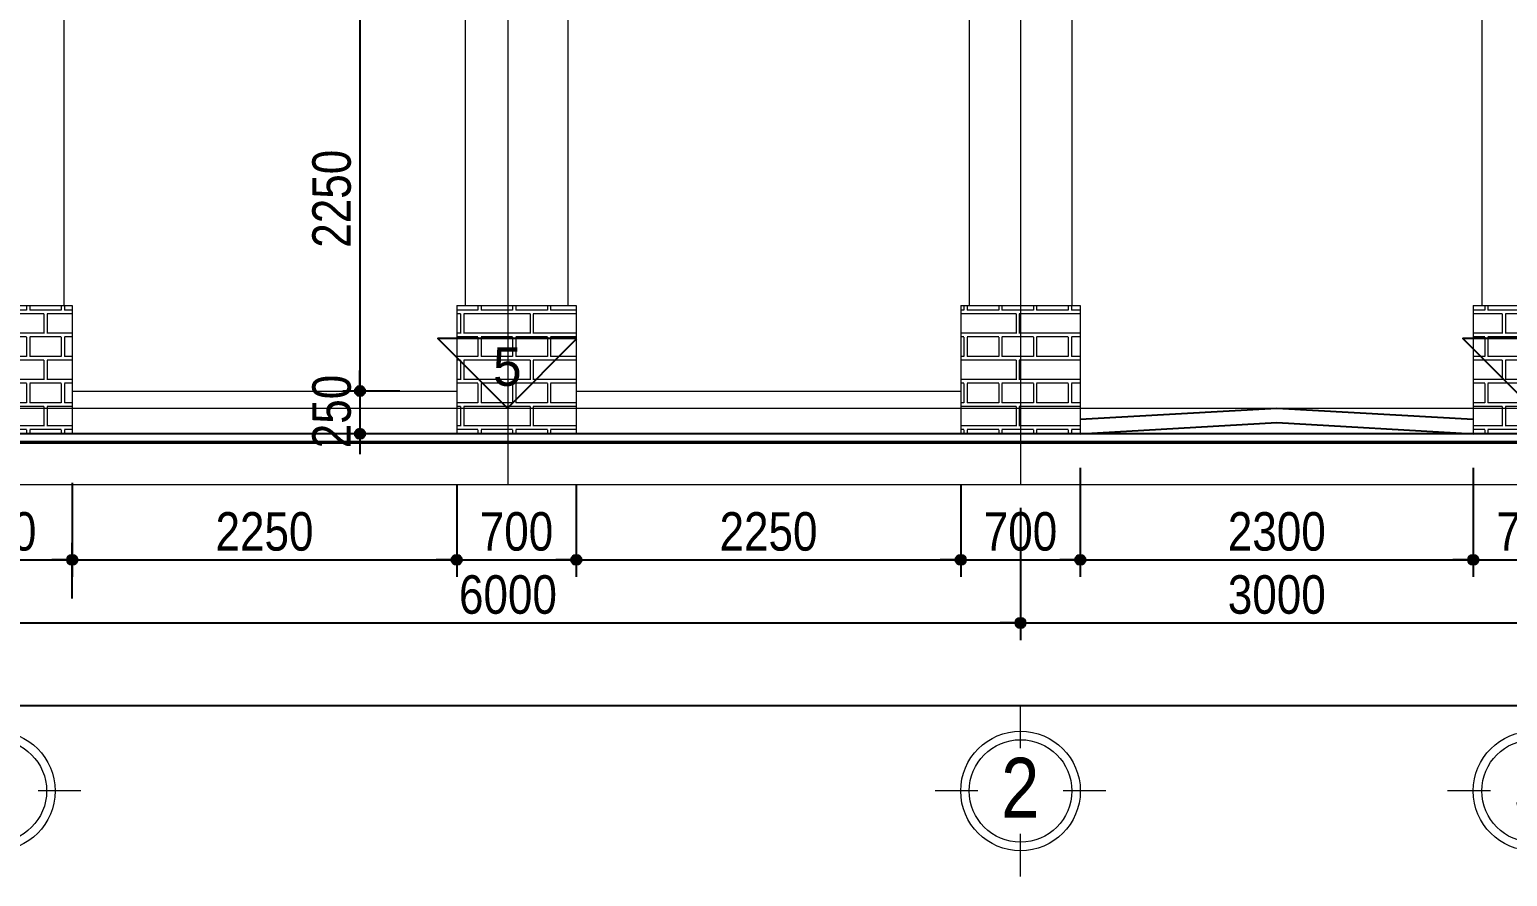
# Model space of a CAD drawing. Header units: millimetres. Extents: x 2605 to 44181, y 1776 to 19155.
# Drawn here: x 7466 to 16116, y 1776 to 6731 of the extents above; entities that cross this region are included whole.
import ezdxf
from ezdxf.enums import TextEntityAlignment as Align

# ---------------------------------------------------------------- set-up
doc = ezdxf.new("R2010")
doc.units = ezdxf.units.MM
doc.linetypes.add('ACAD_ISO10W100', pattern=[18, 12, -3, 0, -3])
for name, color, linetype in [('DIM', 1, 'Continuous'), ('HATCH', 8, 'Continuous'), ('TAGS', 60, 'Continuous'), ('TUONG', 131, 'Continuous')]:
    doc.layers.add(name, color=color, linetype=linetype)
for name, color, linetype, lineweight in [('HACHT', 8, 'Continuous', 5), ('NET-THAY', 2, 'Continuous', 13), ('TEN TRUC', 3, 'Continuous', 18), ('TRUC', 24, 'Continuous', 0)]:
    doc.layers.add(name, color=color, linetype=linetype, lineweight=lineweight)
doc.styles.add('AVO', font='')
doc.styles.add('HEL-CONDENSE', font='')
doc.styles.add('VNI-HELVE-CONDENSEN', font='')
doc.styles.get('AVO').set_extended_font_data('VNI-Avo')
doc.styles.get('HEL-CONDENSE').set_extended_font_data('VNI-Helve-Condense')
doc.styles.get('VNI-HELVE-CONDENSEN').set_extended_font_data('VNI-Helve-Condense')
doc.dimstyles.new('D100', dxfattribs={"dimtxt": 225, "dimasz": 1.2, "dimexe": 100, "dimexo": 0, "dimgap": 50, "dimtad": 1, "dimdec": 0, "dimzin": 13, "dimdsep": 46, "dimtxsty": 'HEL-CONDENSE', "dimblk": 'D50', "dimcen": 0, "dimclrd": 1, "dimclre": 1, "dimclrt": 7, "dimadec": 0, "dimazin": 0, "dimtfac": 1, "dimtdec": 0, "dimtmove": 0, "dimatfit": 3, "dimldrblk": 'D50', "dimfxl": 1, "dimtolj": 1, "dimtzin": 13, "dimarcsym": 0})
pattern_1 = [(180, (-1291711, -283784.1), (-3e-14, -270.968), [387.35, -19.05]), (180, (-1291711, -283898.4), (-3e-14, -270.968), [387.35, -19.05]), (180, (-1291812.6, -283919.58), (-3e-14, -270.968), [184.15, -19.05]), (180, (-1291812.6, -284033.88), (-3e-14, -270.968), [184.15, -19.05]), (270, (-1291711, -283784.1), (406.4, -7e-14), [114.3, -156.6672]), (270, (-1291691.95, -283784.1), (406.4, -7e-14), [114.3, -156.6672]), (270, (-1291812.6, -283919.58), (203.2, -4e-14), [114.3, -156.6672]), (270, (-1291793.55, -283919.58), (203.2, -4e-14), [114.3, -156.6672])]

# ---------------------------------------------------------------- blocks, each defined once
blk = doc.blocks.new('D50')
at = {"layer": 'DIM'}
blk.add_hatch(color=256, dxfattribs=at).paths.add_polyline_path([(25, 0, 1), (-25, 0, 1)])
blk.add_line((25, 0), (100, 0), dxfattribs=at)
blk.add_circle((0, 0), 25, dxfattribs=at)
blk = doc.blocks.new('*D220')
at = {"layer": 'DEFPOINTS', "color": 0, "transparency": 16777216}
for p in [(7265.7, 3932.4), (13265.7, 3932.4), (13265.7, 3258.9)]:
    blk.add_point(p, dxfattribs=at)
at = {"layer": 'DIM', "color": 1, "lineweight": -2, "transparency": 16777216}
for p, q in [((7265.7, 3932.4), (7265.7, 3158.9)), ((13265.7, 3932.4), (13265.7, 3158.9)), ((7266.9, 3258.9), (13264.5, 3258.9))]:
    blk.add_line(p, q, dxfattribs=at)
at = {"layer": 'DIM', "color": 1, "lineweight": -2, "transparency": 16777216, "xscale": 1.199999999999999, "yscale": 1.199999999999999, "zscale": 1.199999999999999, "rotation": 180}
blk.add_blockref('D50', (7265.7, 3258.9), dxfattribs=at)
at = {"layer": 'DIM', "color": 1, "lineweight": -2, "transparency": 16777216, "xscale": 1.199999999999999, "yscale": 1.199999999999999, "zscale": 1.199999999999999}
blk.add_blockref('D50', (13265.7, 3258.9), dxfattribs=at)
at = {"layer": 'DIM', "color": 7, "transparency": 16777216, "insert": (10265.7, 3423.8), "char_height": 225, "attachment_point": 5, "style": 'HEL-CONDENSE'}
blk.add_mtext('\\A1;6000', dxfattribs=at)
blk = doc.blocks.new('*D221')
at = {"layer": 'DEFPOINTS', "color": 0, "transparency": 16777216}
for p in [(13265.7, 3932.4), (16265.7, 3932.4), (16265.7, 3258.9)]:
    blk.add_point(p, dxfattribs=at)
at = {"layer": 'DIM', "color": 1, "lineweight": -2, "transparency": 16777216}
for p, q in [((13265.7, 3932.4), (13265.7, 3158.9)), ((16265.7, 3932.4), (16265.7, 3158.9)), ((13266.9, 3258.9), (16264.5, 3258.9))]:
    blk.add_line(p, q, dxfattribs=at)
at = {"layer": 'DIM', "color": 1, "lineweight": -2, "transparency": 16777216, "xscale": 1.199999999999999, "yscale": 1.199999999999999, "zscale": 1.199999999999999, "rotation": 180}
blk.add_blockref('D50', (13265.7, 3258.9), dxfattribs=at)
at = {"layer": 'DIM', "color": 1, "lineweight": -2, "transparency": 16777216, "xscale": 1.199999999999999, "yscale": 1.199999999999999, "zscale": 1.199999999999999}
blk.add_blockref('D50', (16265.7, 3258.9), dxfattribs=at)
at = {"layer": 'DIM', "color": 7, "transparency": 16777216, "insert": (14765.7, 3423.8), "char_height": 225, "attachment_point": 5, "style": 'HEL-CONDENSE'}
blk.add_mtext('\\A1;3000', dxfattribs=at)
blk = doc.blocks.new('*D227')
at = {"layer": 'DEFPOINTS', "color": 0, "transparency": 16777216}
for p in [(7265.7, 3932.4), (40265.7, 3932.4), (40265.7, 2775.6)]:
    blk.add_point(p, dxfattribs=at)
at = {"layer": 'DIM', "color": 1, "lineweight": -2, "transparency": 16777216}
for p, q in [((7265.7, 3932.4), (7265.7, 2675.6)), ((40265.7, 3932.4), (40265.7, 2675.6)), ((7266.9, 2775.6), (40264.5, 2775.6))]:
    blk.add_line(p, q, dxfattribs=at)
at = {"layer": 'DIM', "color": 1, "lineweight": -2, "transparency": 16777216, "xscale": 1.199999999999999, "yscale": 1.199999999999999, "zscale": 1.199999999999999, "rotation": 180}
blk.add_blockref('D50', (7265.7, 2775.6), dxfattribs=at)
at = {"layer": 'DIM', "color": 1, "lineweight": -2, "transparency": 16777216, "xscale": 1.199999999999999, "yscale": 1.199999999999999, "zscale": 1.199999999999999}
blk.add_blockref('D50', (40265.7, 2775.6), dxfattribs=at)
at = {"layer": 'DIM', "color": 7, "transparency": 16777216, "insert": (23765.7, 2940.5), "char_height": 225, "attachment_point": 5, "style": 'HEL-CONDENSE'}
blk.add_mtext('\\A1;33000', dxfattribs=at)
blk = doc.blocks.new('A$C206177D3')
at = {"layer": 'TEN TRUC', "ltscale": 1000}
for p, q in [((-36.6, 240.1), (-36.6, 490.1)), ((-286.6, -9.9), (-536.6, -9.9)), ((463.4, -9.9), (213.4, -9.9)), ((-36.6, -509.9), (-36.6, -259.9))]:
    blk.add_line(p, q, dxfattribs=at)
blk.add_circle((-36.6, -9.9), 350, dxfattribs=at)
at = {"layer": 'TEN TRUC', "color": 254, "ltscale": 1000}
blk.add_circle((-36.6, -9.9), 300, dxfattribs=at)
blk = doc.blocks.new('*D294')
at = {"layer": 'DEFPOINTS', "color": 0, "linetype": 'Continuous', "transparency": 16777216}
for p in [(6865.7, 3946.5), (7715.7, 3628.1), (7715.7, 3402.3)]:
    blk.add_point(p, dxfattribs=at)
at = {"layer": 'DIM', "color": 1, "linetype": 'Continuous', "lineweight": -2, "transparency": 16777216}
for p, q in [((6865.7, 3946.5), (6865.7, 3528.1)), ((7715.7, 3402.3), (7715.7, 3728.1)), ((6866.9, 3628.1), (7714.5, 3628.1))]:
    blk.add_line(p, q, dxfattribs=at)
at = {"layer": 'DIM', "color": 1, "linetype": 'Continuous', "lineweight": -2, "transparency": 16777216, "xscale": 1.199999999999999, "yscale": 1.199999999999999, "zscale": 1.199999999999999, "rotation": 180}
blk.add_blockref('D50', (6865.7, 3628.1), dxfattribs=at)
at = {"layer": 'DIM', "color": 1, "linetype": 'Continuous', "lineweight": -2, "transparency": 16777216, "xscale": 1.199999999999999, "yscale": 1.199999999999999, "zscale": 1.199999999999999}
blk.add_blockref('D50', (7715.7, 3628.1), dxfattribs=at)
at = {"layer": 'DIM', "color": 7, "linetype": 'Continuous', "transparency": 16777216, "insert": (7290.7, 3793), "char_height": 225, "attachment_point": 5, "style": 'HEL-CONDENSE'}
blk.add_mtext('\\A1;850', dxfattribs=at)
blk = doc.blocks.new('*D295')
at = {"layer": 'DEFPOINTS', "color": 0, "linetype": 'Continuous', "transparency": 16777216}
for p in [(7715.7, 4078), (9965.7, 4066.1), (9965.7, 3628.1)]:
    blk.add_point(p, dxfattribs=at)
at = {"layer": 'DIM', "color": 1, "linetype": 'Continuous', "lineweight": -2, "transparency": 16777216}
for p, q in [((7715.7, 4078), (7715.7, 3528.1)), ((9965.7, 4066.1), (9965.7, 3528.1)), ((7716.9, 3628.1), (9964.5, 3628.1))]:
    blk.add_line(p, q, dxfattribs=at)
at = {"layer": 'DIM', "color": 1, "linetype": 'Continuous', "lineweight": -2, "transparency": 16777216, "xscale": 1.199999999999999, "yscale": 1.199999999999999, "zscale": 1.199999999999999, "rotation": 180}
blk.add_blockref('D50', (7715.7, 3628.1), dxfattribs=at)
at = {"layer": 'DIM', "color": 1, "linetype": 'Continuous', "lineweight": -2, "transparency": 16777216, "xscale": 1.199999999999999, "yscale": 1.199999999999999, "zscale": 1.199999999999999}
blk.add_blockref('D50', (9965.7, 3628.1), dxfattribs=at)
at = {"layer": 'DIM', "color": 7, "linetype": 'Continuous', "transparency": 16777216, "insert": (8840.7, 3793), "char_height": 225, "attachment_point": 5, "style": 'HEL-CONDENSE'}
blk.add_mtext('\\A1;2250', dxfattribs=at)
blk = doc.blocks.new('*D296')
at = {"layer": 'DEFPOINTS', "color": 0, "linetype": 'Continuous', "transparency": 16777216}
for p in [(9965.7, 4066.1), (10665.7, 4066.1), (10665.7, 3628.1)]:
    blk.add_point(p, dxfattribs=at)
at = {"layer": 'DIM', "color": 1, "linetype": 'Continuous', "lineweight": -2, "transparency": 16777216}
for p, q in [((9965.7, 4066.1), (9965.7, 3528.1)), ((10665.7, 4066.1), (10665.7, 3528.1)), ((9966.9, 3628.1), (10664.5, 3628.1))]:
    blk.add_line(p, q, dxfattribs=at)
at = {"layer": 'DIM', "color": 1, "linetype": 'Continuous', "lineweight": -2, "transparency": 16777216, "xscale": 1.199999999999999, "yscale": 1.199999999999999, "zscale": 1.199999999999999, "rotation": 180}
blk.add_blockref('D50', (9965.7, 3628.1), dxfattribs=at)
at = {"layer": 'DIM', "color": 1, "linetype": 'Continuous', "lineweight": -2, "transparency": 16777216, "xscale": 1.199999999999999, "yscale": 1.199999999999999, "zscale": 1.199999999999999}
blk.add_blockref('D50', (10665.7, 3628.1), dxfattribs=at)
at = {"layer": 'DIM', "color": 7, "linetype": 'Continuous', "transparency": 16777216, "insert": (10315.7, 3793), "char_height": 225, "attachment_point": 5, "style": 'HEL-CONDENSE'}
blk.add_mtext('\\A1;700', dxfattribs=at)
blk = doc.blocks.new('*D297')
at = {"layer": 'DEFPOINTS', "color": 0, "linetype": 'Continuous', "transparency": 16777216}
for p in [(10665.7, 4066.1), (12915.7, 4066.1), (12915.7, 3628.1)]:
    blk.add_point(p, dxfattribs=at)
at = {"layer": 'DIM', "color": 1, "linetype": 'Continuous', "lineweight": -2, "transparency": 16777216}
for p, q in [((10665.7, 4066.1), (10665.7, 3528.1)), ((12915.7, 4066.1), (12915.7, 3528.1)), ((10666.9, 3628.1), (12914.5, 3628.1))]:
    blk.add_line(p, q, dxfattribs=at)
at = {"layer": 'DIM', "color": 1, "linetype": 'Continuous', "lineweight": -2, "transparency": 16777216, "xscale": 1.199999999999999, "yscale": 1.199999999999999, "zscale": 1.199999999999999, "rotation": 180}
blk.add_blockref('D50', (10665.7, 3628.1), dxfattribs=at)
at = {"layer": 'DIM', "color": 1, "linetype": 'Continuous', "lineweight": -2, "transparency": 16777216, "xscale": 1.199999999999999, "yscale": 1.199999999999999, "zscale": 1.199999999999999}
blk.add_blockref('D50', (12915.7, 3628.1), dxfattribs=at)
at = {"layer": 'DIM', "color": 7, "linetype": 'Continuous', "transparency": 16777216, "insert": (11790.7, 3793), "char_height": 225, "attachment_point": 5, "style": 'HEL-CONDENSE'}
blk.add_mtext('\\A1;2250', dxfattribs=at)
blk = doc.blocks.new('*D298')
at = {"layer": 'DEFPOINTS', "color": 0, "linetype": 'Continuous', "transparency": 16777216}
for p in [(13615.7, 4166.1), (12915.7, 4066.1), (13615.7, 3628.1)]:
    blk.add_point(p, dxfattribs=at)
at = {"layer": 'DIM', "color": 1, "linetype": 'Continuous', "lineweight": -2, "transparency": 16777216}
for p, q in [((13615.7, 4166.1), (13615.7, 3528.1)), ((12915.7, 4066.1), (12915.7, 3528.1)), ((12916.9, 3628.1), (13614.5, 3628.1))]:
    blk.add_line(p, q, dxfattribs=at)
at = {"layer": 'DIM', "color": 1, "linetype": 'Continuous', "lineweight": -2, "transparency": 16777216, "xscale": 1.199999999999999, "yscale": 1.199999999999999, "zscale": 1.199999999999999, "rotation": 180}
blk.add_blockref('D50', (12915.7, 3628.1), dxfattribs=at)
at = {"layer": 'DIM', "color": 1, "linetype": 'Continuous', "lineweight": -2, "transparency": 16777216, "xscale": 1.199999999999999, "yscale": 1.199999999999999, "zscale": 1.199999999999999}
blk.add_blockref('D50', (13615.7, 3628.1), dxfattribs=at)
at = {"layer": 'DIM', "color": 7, "linetype": 'Continuous', "transparency": 16777216, "insert": (13265.7, 3793), "char_height": 225, "attachment_point": 5, "style": 'HEL-CONDENSE'}
blk.add_mtext('\\A1;700', dxfattribs=at)
blk = doc.blocks.new('*D299')
at = {"layer": 'DEFPOINTS', "color": 0, "linetype": 'Continuous', "transparency": 16777216}
for p in [(13615.7, 4166.1), (15915.7, 4166.1), (15915.7, 3628.1)]:
    blk.add_point(p, dxfattribs=at)
at = {"layer": 'DIM', "color": 1, "linetype": 'Continuous', "lineweight": -2, "transparency": 16777216}
for p, q in [((13615.7, 4166.1), (13615.7, 3528.1)), ((15915.7, 4166.1), (15915.7, 3528.1)), ((13616.9, 3628.1), (15914.5, 3628.1))]:
    blk.add_line(p, q, dxfattribs=at)
at = {"layer": 'DIM', "color": 1, "linetype": 'Continuous', "lineweight": -2, "transparency": 16777216, "xscale": 1.199999999999999, "yscale": 1.199999999999999, "zscale": 1.199999999999999, "rotation": 180}
blk.add_blockref('D50', (13615.7, 3628.1), dxfattribs=at)
at = {"layer": 'DIM', "color": 1, "linetype": 'Continuous', "lineweight": -2, "transparency": 16777216, "xscale": 1.199999999999999, "yscale": 1.199999999999999, "zscale": 1.199999999999999}
blk.add_blockref('D50', (15915.7, 3628.1), dxfattribs=at)
at = {"layer": 'DIM', "color": 7, "linetype": 'Continuous', "transparency": 16777216, "insert": (14765.7, 3793), "char_height": 225, "attachment_point": 5, "style": 'HEL-CONDENSE'}
blk.add_mtext('\\A1;2300', dxfattribs=at)
blk = doc.blocks.new('*D300')
at = {"layer": 'DEFPOINTS', "color": 0, "linetype": 'Continuous', "transparency": 16777216}
for p in [(15915.7, 4166.1), (16615.7, 4066.1), (16615.7, 3628.1)]:
    blk.add_point(p, dxfattribs=at)
at = {"layer": 'DIM', "color": 1, "linetype": 'Continuous', "lineweight": -2, "transparency": 16777216}
for p, q in [((15915.7, 4166.1), (15915.7, 3528.1)), ((16615.7, 4066.1), (16615.7, 3528.1)), ((15916.9, 3628.1), (16614.5, 3628.1))]:
    blk.add_line(p, q, dxfattribs=at)
at = {"layer": 'DIM', "color": 1, "linetype": 'Continuous', "lineweight": -2, "transparency": 16777216, "xscale": 1.199999999999999, "yscale": 1.199999999999999, "zscale": 1.199999999999999, "rotation": 180}
blk.add_blockref('D50', (15915.7, 3628.1), dxfattribs=at)
at = {"layer": 'DIM', "color": 1, "linetype": 'Continuous', "lineweight": -2, "transparency": 16777216, "xscale": 1.199999999999999, "yscale": 1.199999999999999, "zscale": 1.199999999999999}
blk.add_blockref('D50', (16615.7, 3628.1), dxfattribs=at)
at = {"layer": 'DIM', "color": 7, "linetype": 'Continuous', "transparency": 16777216, "insert": (16265.7, 3793), "char_height": 225, "attachment_point": 5, "style": 'HEL-CONDENSE'}
blk.add_mtext('\\A1;700', dxfattribs=at)
blk = doc.blocks.new('*D194')
at = {"layer": 'DEFPOINTS', "color": 0, "linetype": 'Continuous', "transparency": 16777216}
for p in [(9492.1, 6866.1), (9399.6, 4616.1), (9632.9, 4616.1)]:
    blk.add_point(p, dxfattribs=at)
at = {"layer": 'DIM', "color": 1, "linetype": 'Continuous', "lineweight": -2, "transparency": 16777216}
for p, q in [((9492.1, 6866.1), (9299.6, 6866.1)), ((9399.6, 6864.9), (9399.6, 4617.3)), ((9632.9, 4616.1), (9299.6, 4616.1))]:
    blk.add_line(p, q, dxfattribs=at)
at = {"layer": 'DIM', "color": 1, "linetype": 'Continuous', "lineweight": -2, "transparency": 16777216, "xscale": 1.199999999999999, "yscale": 1.199999999999999, "zscale": 1.199999999999999}
for p, rotation in [((9399.6, 6866.1), 90), ((9399.6, 4616.1), 270)]:
    blk.add_blockref('D50', p, dxfattribs=dict(at, rotation=rotation))
at = {"layer": 'DIM', "color": 7, "linetype": 'Continuous', "transparency": 16777216, "insert": (9234.7, 5741.1), "char_height": 225, "attachment_point": 5, "rotation": 90, "style": 'HEL-CONDENSE'}
blk.add_mtext('\\A1;2250', dxfattribs=at)
blk = doc.blocks.new('*D195')
at = {"layer": 'DEFPOINTS', "color": 0, "linetype": 'Continuous', "transparency": 16777216}
for p in [(9632.9, 4616.1), (9399.6, 4366.1), (9705.4, 4366.1)]:
    blk.add_point(p, dxfattribs=at)
at = {"layer": 'DIM', "color": 1, "linetype": 'Continuous', "lineweight": -2, "transparency": 16777216}
for p, q in [((9632.9, 4616.1), (9299.6, 4616.1)), ((9399.6, 4614.9), (9399.6, 4367.3)), ((9705.4, 4366.1), (9299.6, 4366.1))]:
    blk.add_line(p, q, dxfattribs=at)
at = {"layer": 'DIM', "color": 1, "linetype": 'Continuous', "lineweight": -2, "transparency": 16777216, "xscale": 1.199999999999999, "yscale": 1.199999999999999, "zscale": 1.199999999999999}
for p, rotation in [((9399.6, 4616.1), 90), ((9399.6, 4366.1), 270)]:
    blk.add_blockref('D50', p, dxfattribs=dict(at, rotation=rotation))
at = {"layer": 'DIM', "color": 7, "linetype": 'Continuous', "transparency": 16777216, "insert": (9234.7, 4496.1), "char_height": 225, "attachment_point": 5, "rotation": 90, "style": 'HEL-CONDENSE'}
blk.add_mtext('\\A1;250', dxfattribs=at)
blk = doc.blocks.new('TUONG-NAM')
at = {"layer": 'TAGS'}
blk.add_lwpolyline([(-452.5, -452.5), (452.5, -452.5), (0, 0)], close=True, dxfattribs=at)
at = {"layer": 'TAGS', "linetype": 'Continuous', "style": 'AVO'}
blk.add_attdef('KH-TUONG', text='', height=250, dxfattribs=at).set_placement((0.5, -269.3), align=Align.MIDDLE_CENTER)

msp = doc.modelspace()

# ---------------------------------------------------------------- hatches: boundary and pattern name
at = {"layer": 'HACHT'}
h = msp.add_hatch(dxfattribs=at)
h.set_pattern_fill('AR-BRELM', color=256, scale=2, angle=180, style=0)
h.set_pattern_definition(pattern_1)
h.paths.add_polyline_path([(6865.677, 5116.106), (6865.677, 4366.106), (7715.677, 4366.106), (7715.677, 5116.106)])
h = msp.add_hatch(dxfattribs=at)
h.set_pattern_fill('AR-BRELM', color=256, scale=2, angle=180, style=0)
h.set_pattern_definition(pattern_1)
h.paths.add_polyline_path([(10665.677, 4366.106), (10665.677, 5116.106), (9965.677, 5116.106), (9965.677, 4366.106)])
h = msp.add_hatch(dxfattribs=at)
h.set_pattern_fill('AR-BRELM', color=256, scale=2, angle=180, style=0)
h.set_pattern_definition(pattern_1)
h.paths.add_polyline_path([(13615.677, 4366.106), (13615.677, 5116.106), (12915.677, 5116.106), (12915.677, 4366.106)])
h = msp.add_hatch(dxfattribs=at)
h.set_pattern_fill('AR-BRELM', color=256, scale=2, angle=180, style=0)
h.set_pattern_definition(pattern_1)
h.paths.add_polyline_path([(15915.677, 5116.106), (15915.677, 4366.106), (16615.677, 4366.106), (16615.677, 5116.106)])

# ---------------------------------------------------------------- linework, layer by layer
at = {"layer": 'HATCH'}
for points in [[(13615.677, 4450.626), (14765.677, 4516.106), (15915.677, 4450.626)], [(13615.677, 4366.106), (14765.677, 4431.585), (15915.677, 4366.106)], [(15915.677, 4366.106), (13465.677, 4366.106)]]:
    msp.add_lwpolyline(points, dxfattribs=at)
at = {"layer": 'NET-THAY'}
for p, q in [((7715.677, 4616.106), (9965.677, 4616.106)), ((10665.677, 4616.106), (12915.677, 4616.106)), ((13615.677, 4516.106), (15915.677, 4516.106))]:
    msp.add_line(p, q, dxfattribs=at)
for points in [[(10015.677, 14416.106), (10015.677, 5116.106)], [(10615.677, 14416.106), (10615.677, 5116.106)], [(12965.677, 14416.106), (12965.677, 5116.106)], [(13565.677, 14416.106), (13565.677, 5116.106)], [(15965.677, 14416.106), (15965.677, 5116.106)], [(7665.677, 6866.106), (7665.677, 5116.106)], [(6865.677, 5116.106), (7715.677, 5116.106)], [(7715.677, 5116.106), (7715.677, 4366.106)], [(9965.677, 5116.106), (9965.677, 4366.106)], [(9965.677, 5116.106), (10665.677, 5116.106)], [(10665.677, 5116.106), (10665.677, 4366.106)], [(12915.677, 5116.106), (12915.677, 4366.106)], [(12915.677, 5116.106), (13615.677, 5116.106)], [(13615.677, 5116.106), (13615.677, 4366.106)], [(15915.677, 5116.106), (15915.677, 4516.106)], [(15915.677, 5116.106), (16615.677, 5116.106)], [(15915.677, 4516.106), (15915.677, 4366.106)], [(6165.677, 4366.106), (21765.677, 4366.106)]]:
    msp.add_lwpolyline(points, dxfattribs=at)
at = {"layer": 'TRUC', "linetype": 'ACAD_ISO10W100', "ltscale": 0.2}
msp.add_lwpolyline([(5735.896, 18428.761), (41662.568, 18428.761), (41662.568, 4066.106), (5735.896, 4066.106)], close=True, dxfattribs=at)
for points in [[(10265.677, 18428.761), (10265.677, 4066.106)], [(13265.677, 18428.761), (13265.677, 4066.106)], [(13265.677, 6716.106), (13265.677, 4066.106)], [(5735.896, 4516.106), (41662.568, 4516.106)]]:
    msp.add_lwpolyline(points, dxfattribs=at)
at = {"layer": 'TUONG', "const_width": 20}
msp.add_lwpolyline([(41662.568, 4316.106), (5735.896, 4316.106)], dxfattribs=at)
at = {"layer": 'TUONG'}
msp.add_lwpolyline([(41562.568, 4366.106), (5735.896, 4366.106)], dxfattribs=at)

# ---------------------------------------------------------------- block references
at = {"layer": 'TAGS', "linetype": 'Continuous'}
ref = msp.add_blockref('TUONG-NAM', (10262.566, 4516.354), dxfattribs=dict(at, xscale=0.8999999999068677, yscale=0.9000000000232831, zscale=0.9, rotation=180))
ref.add_attrib('KH-TUONG', '5', dxfattribs={"color": 7, "linetype": 'Continuous', "height": 225, "style": 'AVO'}).set_placement((10262.121, 4758.708), align=Align.MIDDLE_CENTER)
ref = msp.add_blockref('TUONG-NAM', (16262.566, 4516.354), dxfattribs=dict(at, xscale=0.8999999999068677, yscale=0.9000000000232831, zscale=0.9, rotation=180))
ref.add_attrib('KH-TUONG', '5', dxfattribs={"color": 7, "linetype": 'Continuous', "height": 225, "style": 'AVO'}).set_placement((16262.121, 4758.708), align=Align.MIDDLE_CENTER)
at = {"layer": 'TAGS', "ltscale": 1000}
ref = msp.add_blockref('A$C206177D3', (7302.298, 2285.431), dxfattribs=at)
ref.add_attrib('A', '1', dxfattribs={"color": 7, "ltscale": 1000, "height": 350, "style": 'VNI-HELVE-CONDENSEN'}).set_placement((7263.994, 2119.793), align=Align.CENTER)
ref = msp.add_blockref('A$C206177D3', (13302.298, 2285.431), dxfattribs=at)
ref.add_attrib('A', '2', dxfattribs={"color": 7, "ltscale": 1000, "height": 350, "style": 'VNI-HELVE-CONDENSEN'}).set_placement((13263.994, 2119.793), align=Align.CENTER)
ref = msp.add_blockref('A$C206177D3', (16302.298, 2285.431), dxfattribs=at)
ref.add_attrib('A', '3', dxfattribs={"color": 7, "ltscale": 1000, "height": 350, "style": 'VNI-HELVE-CONDENSEN'}).set_placement((16263.994, 2119.793), align=Align.CENTER)

# ---------------------------------------------------------------- dimensions: what is measured, and where the dimension line sits
at = {"layer": 'DIM', "linetype": 'Continuous'}
dim = msp.add_linear_dim(base=(9399.62, 4616.106), p1=(9492.126, 6866.106), p2=(9632.877, 4616.106), angle=90, dimstyle='D100', override={"dimtmove": 1}, dxfattribs=at)
dim.commit()
dim.dimension.update_dxf_attribs({"geometry": '*D194', "text_midpoint": (9234.72, 5741.106)})
dim = msp.add_linear_dim(base=(9399.62, 4366.106), p1=(9632.877, 4616.106), p2=(9705.359, 4366.106), angle=90, dimstyle='D100', override={"dimtmove": 1}, dxfattribs=at)
dim.commit()
dim.dimension.update_dxf_attribs({"geometry": '*D195', "text_midpoint": (9399.62, 4496.106), "dimtype": 160})
for base, p1, p2, picture, middle in [((13615.677, 3628.118), (12915.677, 4066.106), (13615.677, 4166.106), '*D298', (13265.677, 3793.018)), ((15915.677, 3628.118), (13615.677, 4166.106), (15915.677, 4166.106), '*D299', (14765.677, 3793.018)), ((16615.677, 3628.118), (15915.677, 4166.106), (16615.677, 4066.106), '*D300', (16265.677, 3793.018)), ((9965.677, 3628.118), (7715.677, 4077.957), (9965.677, 4066.106), '*D295', (8840.677, 3793.018)), ((10665.677, 3628.118), (9965.677, 4066.106), (10665.677, 4066.106), '*D296', (10315.677, 3793.018)), ((12915.677, 3628.118), (10665.677, 4066.106), (12915.677, 4066.106), '*D297', (11790.677, 3793.018))]:
    dim = msp.add_linear_dim(base=base, p1=p1, p2=p2, dimstyle='D100', override={"dimtmove": 1}, dxfattribs=at)
    dim.commit()
    dim.dimension.update_dxf_attribs({"geometry": picture, "text_midpoint": middle})
dim = msp.add_linear_dim(base=(7715.677, 3628.118), p1=(6865.677, 3946.475), p2=(7715.677, 3402.296), dimstyle='D100', dxfattribs=at)
dim.commit()
dim.dimension.update_dxf_attribs({"geometry": '*D294', "text_midpoint": (7290.677, 3793.018)})
at = {"layer": 'DIM'}
for p2, distance, picture, middle in [((13265.677, 3932.386), -673.45, '*D220', (10265.677, 3423.836)), ((40265.677, 3932.386), -1156.809, '*D227', (23765.677, 2940.477))]:
    dim = msp.add_aligned_dim(p1=(7265.677, 3932.386), p2=p2, distance=distance, dimstyle='D100', dxfattribs=at)
    dim.commit()
    dim.dimension.update_dxf_attribs({"geometry": picture, "text_midpoint": middle})
dim = msp.add_linear_dim(base=(16265.677, 3258.936), p1=(13265.677, 3932.386), p2=(16265.677, 3932.386), angle=180, dimstyle='D100', override={"dimtmove": 1}, dxfattribs=at)
dim.commit()
dim.dimension.update_dxf_attribs({"geometry": '*D221', "text_midpoint": (14765.677, 3423.836)})

doc.saveas('drawing.dxf')
